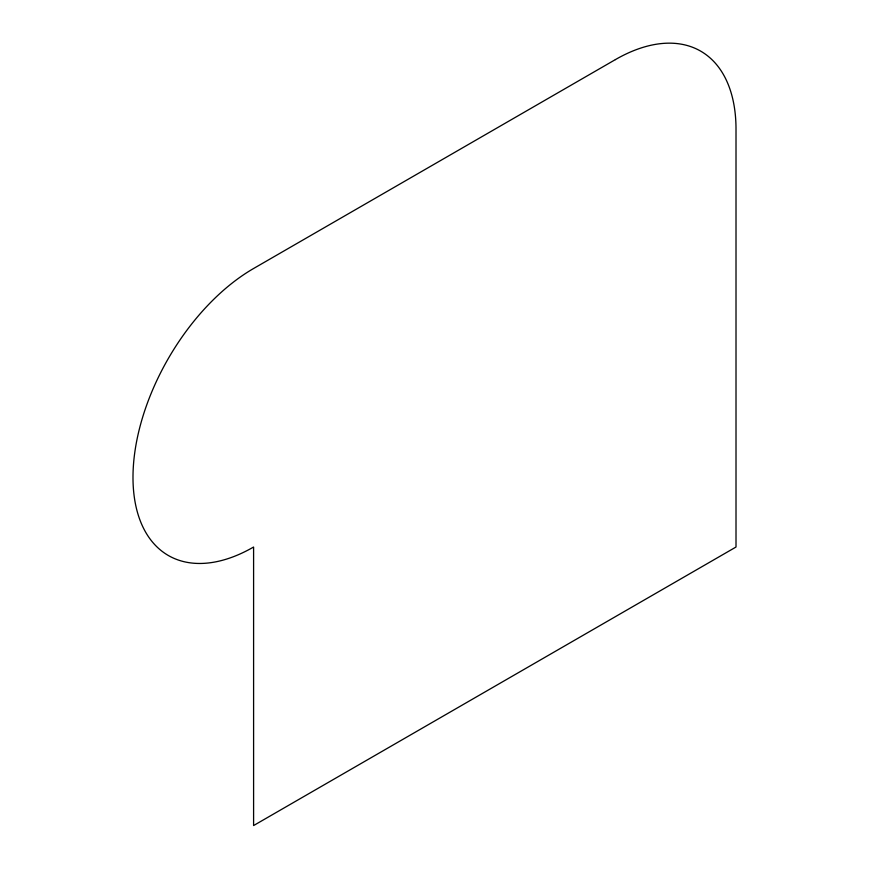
<?xml version="1.0" encoding="UTF-8"?>
<svg xmlns="http://www.w3.org/2000/svg" width="869" height="869" viewBox="0 0 869 869"><rect width="100%" height="100%" fill="white"/><g stroke="black" fill="none" stroke-linecap="round" stroke-linejoin="round"><path stroke-width="1.3" d="M615.404 59.603L253.596 268.499A170.563 98.469 -60 0 0 132.99 477.396A170.563 98.469 -60 0 0 253.596 547.025L253.596 825.55L736.01 547.025L736.01 129.242A170.563 98.469 -60 0 0 615.404 59.603"/></g></svg>
